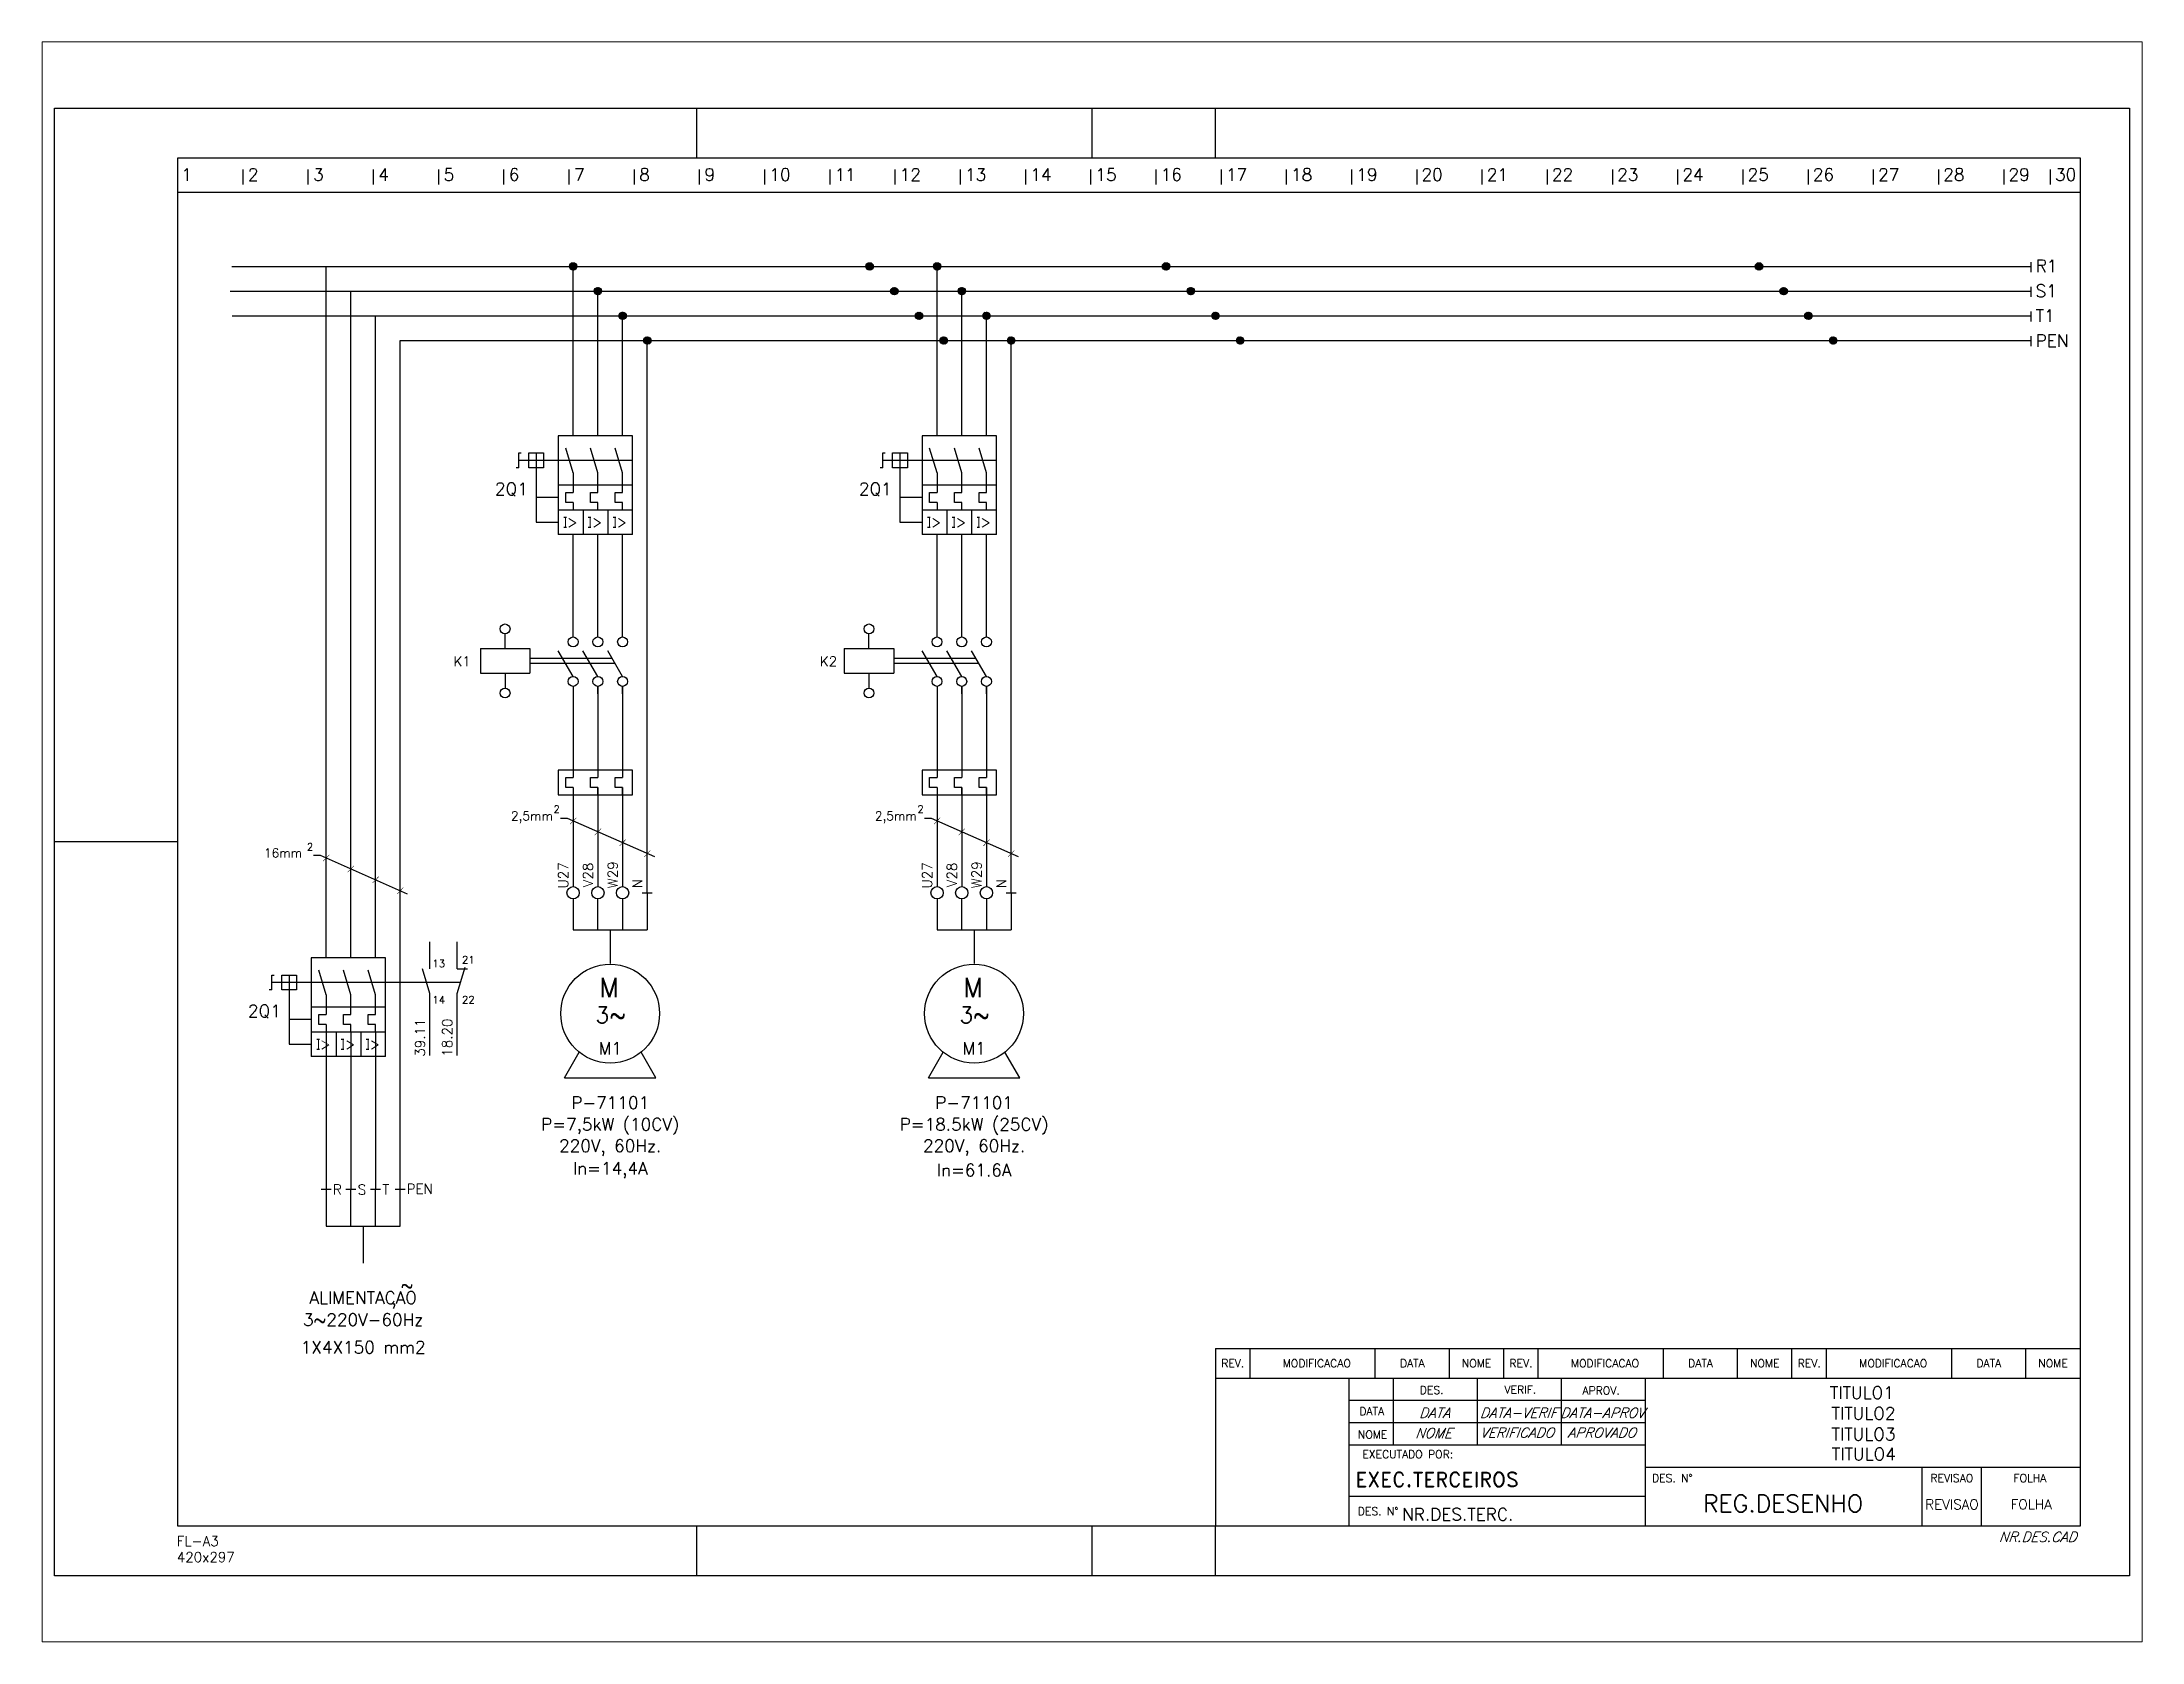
# Paper-space layout 'Layout1' of a CAD drawing. Extents: x 1.05 to 9.45, y 0.8 to 7.2.
# The model-space entities are those that its viewports show. They can reach past a viewport. Long polylines and large blocks are cut down to what shows.
import ezdxf
from ezdxf.enums import TextEntityAlignment as Align

# ---------------------------------------------------------------- set-up
doc = ezdxf.new("R2010")
doc.units = 0
doc.header["$MEASUREMENT"] = 0
for name, pattern in [('HIDDEN', [0.375, 0.25, -0.125]), ('HIDDEN1', [2, 1, -1]), ('HIDDEN2', [4, 3, -1])]:
    doc.linetypes.add(name, pattern=pattern)
doc.layers.get('0').update_dxf_attribs({"color": 1, "linetype": 'CONTINUOUS'})
for name, color, linetype in [('BORNES', 1, 'CONTINUOUS'), ('CARIMBO', 7, 'CONTINUOUS'), ('CON', 1, 'CONTINUOUS'), ('DES', 7, 'CONTINUOUS'), ('FORCA', 1, 'CONTINUOUS'), ('GERAL', 1, 'CONTINUOUS'), ('HACHURA', 5, 'CONTINUOUS'), ('HIDDEN1', 3, 'HIDDEN1'), ('SIM', 1, 'CONTINUOUS'), ('TEXTO', 6, 'CONTINUOUS'), ('WIDTH', 4, 'CONTINUOUS')]:
    doc.layers.add(name, color=color, linetype=linetype)
doc.styles.add('ROMAND', font='romand')
doc.styles.add('ROMANS', font='romans')

# ---------------------------------------------------------------- blocks, each defined once
blk = doc.blocks.new('*X14')
at = {"color": 0}
for p, q in [((55.16, -82.02), (55.88, -81.3)), ((55.17, -82.19), (56.04, -81.31)), ((55.2, -81.81), (55.66, -81.34)), ((55.21, -82.32), (56.18, -81.35)), ((55.27, -82.44), (56.3, -81.41)), ((55.34, -82.54), (56.4, -81.49)), ((55.43, -82.63), (56.49, -81.58)), ((55.54, -82.7), (56.56, -81.68)), ((55.66, -82.76), (56.61, -81.8)), ((55.8, -82.79), (56.65, -81.94)), ((55.97, -82.8), (56.65, -82.12)), ((56.21, -82.73), (56.59, -82.36))]:
    blk.add_line(p, q, dxfattribs=at)
blk = doc.blocks.new('CE')
at = {"layer": 'SIM'}
blk.add_circle((0, 0), 0.75, dxfattribs=at)
blk.add_blockref('*X14', (-55.91, 82.05), dxfattribs=at)
blk = doc.blocks.new('CNA')
at = {"layer": 'CON', "color": 4, "linetype": 'Continuous'}
blk.add_line((0, 2.01), (-3.01, 7.19), dxfattribs=at)
at = {"layer": 'CON', "linetype": 'Continuous'}
for centre in [(0, 9), (0, 1)]:
    blk.add_circle(centre, 1, dxfattribs=at)
at = {"color": 6, "style": 'ROMANS'}
for tag, p in [('CONTATO1', (1.46, 8.31)), ('CONTATO2', (1.46, 0.3))]:
    blk.add_attdef(tag, p, '', height=1.5, dxfattribs=at)
blk.add_attdef('POSICAO', text='', height=2, dxfattribs=at).set_placement((-3.19, 4.16), align=Align.RIGHT)
blk = doc.blocks.new('ME')
at = {"layer": 'SIM'}
for p, q in [((-6.9, -22.72), (-3.92, -17.54)), ((11.59, -22.72), (8.6, -17.54)), ((-6.9, -22.72), (11.59, -22.72))]:
    blk.add_line(p, q, dxfattribs=at)
blk.add_circle((2.34, -9.74), 10, dxfattribs=at)
at = {"layer": 'TEXTO', "style": 'ROMANS'}
for tag, p in [('POTENCIA', (2.33, -5.97)), ('TENSAO', (2.1, -10.35)), ('CORRENTE', (2.33, -14.73))]:
    blk.add_attdef(tag, text='', height=2, dxfattribs=at).set_placement(p, align=Align.CENTER)

msp = doc.modelspace()

# ---------------------------------------------------------------- linework, layer by layer
at = {"color": 2}
for p, q in [((400.04, 265.85), (400.04, 263.85)), ((400.04, 260.85), (400.04, 258.85)), ((400.04, 255.85), (400.04, 253.85)), ((400.04, 250.85), (400.04, 248.85))]:
    msp.add_line(p, q, dxfattribs=at)
at = {"color": 3, "linetype": 'HIDDEN2'}
for p, q in [((69.99, 70.73), (69.99, 250)), ((119.99, 138.23), (119.99, 250)), ((193.64, 138.23), (193.64, 250)), ((54.99, 78.23), (54.99, 70.73)), ((59.99, 70.73), (59.99, 78.23)), ((64.99, 70.73), (64.99, 78.23)), ((54.99, 70.73), (69.99, 70.73)), ((62.49, 70.73), (62.49, 63.23))]:
    msp.add_line(p, q, dxfattribs=at)
at = {"layer": 'BORNES', "color": 1}
for p, q in [((118.99, 138.23), (120.99, 138.23)), ((192.64, 138.23), (194.64, 138.23))]:
    msp.add_line(p, q, dxfattribs=at)
for centre in [(104.99, 138.23), (109.99, 138.23), (109.99, 138.23), (114.99, 138.23), (114.99, 138.23), (178.64, 138.23), (183.64, 138.23), (183.64, 138.23), (188.64, 138.23), (188.64, 138.23)]:
    msp.add_circle(centre, 1.25, dxfattribs=at)
at = {"layer": 'CARIMBO'}
msp.add_line((25, 280), (410, 280), dxfattribs=at)
at = {"layer": 'CON'}
for p, q in [((86.21, 187.64), (96.21, 187.64)), ((86.21, 187.64), (86.21, 182.64)), ((91.21, 187.64), (91.21, 190.63)), ((96.21, 187.64), (96.21, 182.64)), ((159.86, 187.64), (169.86, 187.64)), ((159.86, 187.64), (159.86, 182.64)), ((164.86, 187.64), (164.86, 190.63)), ((169.86, 187.64), (169.86, 182.64)), ((112.89, 185.63), (96.21, 185.63)), ((113.46, 184.63), (96.21, 184.63)), ((186.54, 185.63), (169.86, 185.63)), ((187.11, 184.63), (169.86, 184.63)), ((86.21, 182.64), (96.21, 182.64)), ((91.21, 182.64), (91.21, 179.65)), ((159.86, 182.64), (169.86, 182.64)), ((164.86, 182.64), (164.86, 179.65))]:
    msp.add_line(p, q, dxfattribs=at)
at = {"layer": 'CON', "color": 4}
for p, q in [((104.99, 182.01), (101.99, 187.19)), ((178.64, 182.01), (175.64, 187.19))]:
    msp.add_line(p, q, dxfattribs=at)
at = {"layer": 'CON'}
for centre in [(91.21, 191.63), (164.86, 191.63), (104.99, 189), (178.64, 189), (91.21, 178.65), (104.99, 181), (164.86, 178.65), (178.64, 181)]:
    msp.add_circle(centre, 1, dxfattribs=at)
at = {"layer": 'DES'}
for p, q in [((0, 0), (0, 297)), ((0, 297), (420, 297)), ((130, 287), (130, 297)), ((210, 287), (210, 297)), ((235, 287), (235, 297)), ((420, 297), (420, 0)), ((35.55, 260), (400, 260)), ((36, 255), (400, 255)), ((25, 148.5), (0, 148.5)), ((55, 110), (55, 78.27)), ((60, 110), (60, 78.27)), ((65, 110), (65, 78.27)), ((242, 40), (242, 46)), ((267.33, 40), (267.33, 46)), ((282.33, 40), (282.33, 46)), ((300.33, 40), (300.33, 46)), ((325.67, 40), (325.67, 46)), ((340.67, 40), (340.67, 46)), ((358.67, 40), (358.67, 46)), ((384, 40), (384, 46)), ((399, 40), (399, 46)), ((271, 26.5), (271, 40)), ((288, 26.5), (288, 40)), ((305, 26.5), (305, 40)), ((262, 35.5), (322, 35.5)), ((262, 31), (322, 31)), ((378, 10), (378, 22)), ((378, 10), (378, 22)), ((130, 0), (130, 10)), ((210, 0), (210, 10)), ((235, 0), (235, 10)), ((420, 0), (0, 0))]:
    msp.add_line(p, q, dxfattribs=at)
at = {"layer": 'DES', "color": 7, "linetype": 'Continuous'}
for p, q in [((38.19, 281.58), (38.19, 284.58)), ((51.39, 281.58), (51.39, 284.58)), ((64.59, 281.58), (64.59, 284.58)), ((77.79, 281.58), (77.79, 284.58)), ((90.99, 281.58), (90.99, 284.58)), ((104.19, 281.58), (104.19, 284.58)), ((117.39, 281.58), (117.39, 284.58)), ((130.59, 281.58), (130.59, 284.58)), ((143.79, 281.58), (143.79, 284.58)), ((156.99, 281.58), (156.99, 284.58)), ((170.19, 281.58), (170.19, 284.58)), ((183.39, 281.58), (183.39, 284.58)), ((196.59, 281.58), (196.59, 284.58)), ((209.79, 281.58), (209.79, 284.58)), ((222.99, 281.58), (222.99, 284.58)), ((236.19, 281.58), (236.19, 284.58)), ((249.39, 281.58), (249.39, 284.58)), ((262.59, 281.58), (262.59, 284.58)), ((275.79, 281.58), (275.79, 284.58)), ((288.99, 281.58), (288.99, 284.58)), ((302.19, 281.58), (302.19, 284.58)), ((315.39, 281.58), (315.39, 284.58)), ((328.59, 281.58), (328.59, 284.58)), ((341.79, 281.58), (341.79, 284.58)), ((354.99, 281.58), (354.99, 284.58)), ((368.19, 281.58), (368.19, 284.58)), ((381.39, 281.58), (381.39, 284.58)), ((394.59, 281.58), (394.59, 284.58)), ((404.01, 281.58), (404.01, 284.58))]:
    msp.add_line(p, q, dxfattribs=at)
at = {"layer": 'DES', "color": 7}
for p, q in [((35.89, 265), (400, 265)), ((54.99, 125.06), (54.99, 265)), ((104.99, 230.73), (104.99, 265)), ((178.64, 230.73), (178.64, 265)), ((59.99, 125.06), (59.99, 260)), ((109.99, 230.73), (109.99, 260)), ((183.64, 230.73), (183.64, 260)), ((64.99, 125.06), (64.99, 255)), ((114.99, 230.73), (114.99, 255)), ((188.64, 230.73), (188.64, 255)), ((104.99, 190), (104.99, 210.73)), ((109.99, 189.99), (109.99, 210.73)), ((114.99, 190.01), (114.99, 210.73)), ((178.64, 190), (178.64, 210.73)), ((183.64, 189.99), (183.64, 210.73)), ((188.64, 190.01), (188.64, 210.73)), ((104.99, 180), (104.99, 161.55)), ((109.99, 180), (109.99, 161.55)), ((114.99, 180), (114.99, 161.55)), ((178.64, 180), (178.64, 161.55)), ((183.64, 180), (183.64, 161.55)), ((188.64, 180), (188.64, 161.55)), ((104.99, 159.55), (104.99, 139.48)), ((109.99, 159.55), (109.99, 139.48)), ((114.99, 159.55), (114.99, 139.48)), ((178.64, 159.55), (178.64, 139.48)), ((183.64, 159.55), (183.64, 139.48)), ((188.64, 159.55), (188.64, 139.48)), ((54.99, 119.99), (54.99, 120.06)), ((59.99, 120), (59.99, 120.06)), ((64.99, 120), (64.99, 120.06)), ((53.99, 78.23), (55.99, 78.23)), ((58.99, 78.23), (60.99, 78.23)), ((63.99, 78.23), (65.99, 78.23)), ((68.99, 78.23), (70.99, 78.23))]:
    msp.add_line(p, q, dxfattribs=at)
at = {"layer": 'DES', "color": 1}
for p, q in [((116.99, 230.73), (101.99, 230.73)), ((101.99, 230.73), (101.99, 210.73)), ((116.99, 210.73), (116.99, 230.73)), ((190.64, 230.73), (175.64, 230.73)), ((175.64, 230.73), (175.64, 210.73)), ((190.64, 210.73), (190.64, 230.73)), ((93.99, 224.23), (93.99, 227.23)), ((93.99, 227.23), (94.49, 227.23)), ((95.99, 225.73), (93.99, 225.73)), ((95.99, 224.23), (95.99, 227.23)), ((95.99, 227.23), (98.99, 227.23)), ((98.99, 225.73), (95.99, 225.73)), ((97.49, 227.23), (97.49, 224.23)), ((98.99, 227.23), (98.99, 224.23)), ((167.64, 224.23), (167.64, 227.23)), ((167.64, 227.23), (168.14, 227.23)), ((169.64, 225.73), (167.64, 225.73)), ((169.64, 224.23), (169.64, 227.23)), ((169.64, 227.23), (172.64, 227.23)), ((172.64, 225.73), (169.64, 225.73)), ((171.14, 227.23), (171.14, 224.23)), ((172.64, 227.23), (172.64, 224.23)), ((93.99, 224.23), (93.49, 224.23)), ((98.99, 224.23), (95.99, 224.23)), ((104.99, 223.23), (104.99, 219.23)), ((109.99, 219.23), (109.99, 223.23)), ((114.99, 219.23), (114.99, 223.23)), ((167.64, 224.23), (167.14, 224.23)), ((172.64, 224.23), (169.64, 224.23)), ((178.64, 223.23), (178.64, 219.23)), ((183.64, 219.23), (183.64, 223.23)), ((188.64, 219.23), (188.64, 223.23)), ((116.99, 220.73), (101.99, 220.73)), ((103.49, 219.23), (104.99, 219.23)), ((103.49, 217.23), (103.49, 219.23)), ((104.99, 217.23), (103.49, 217.23)), ((104.99, 217.23), (104.99, 215.73)), ((108.49, 217.23), (108.49, 219.23)), ((108.49, 219.23), (109.99, 219.23)), ((109.99, 217.23), (108.49, 217.23)), ((109.99, 215.73), (109.99, 217.23)), ((113.49, 217.23), (113.49, 219.23)), ((113.49, 219.23), (114.99, 219.23)), ((114.99, 217.23), (113.49, 217.23)), ((114.99, 215.73), (114.99, 217.23)), ((190.64, 220.73), (175.64, 220.73)), ((177.14, 219.23), (178.64, 219.23)), ((177.14, 217.23), (177.14, 219.23)), ((178.64, 217.23), (177.14, 217.23)), ((178.64, 217.23), (178.64, 215.73)), ((182.14, 217.23), (182.14, 219.23)), ((182.14, 219.23), (183.64, 219.23)), ((183.64, 217.23), (182.14, 217.23)), ((183.64, 215.73), (183.64, 217.23)), ((187.14, 217.23), (187.14, 219.23)), ((187.14, 219.23), (188.64, 219.23)), ((188.64, 217.23), (187.14, 217.23)), ((188.64, 215.73), (188.64, 217.23)), ((101.99, 215.73), (116.99, 215.73)), ((103.08, 214.24), (103.62, 214.24)), ((106.99, 215.73), (106.99, 210.73)), ((108.06, 214.24), (108.6, 214.24)), ((111.99, 215.73), (111.99, 210.73)), ((113.09, 214.24), (113.61, 214.24)), ((175.64, 215.73), (190.64, 215.73)), ((176.73, 214.24), (177.27, 214.24)), ((180.64, 215.73), (180.64, 210.73)), ((181.71, 214.24), (182.25, 214.24)), ((185.64, 215.73), (185.64, 210.73)), ((186.74, 214.24), (187.26, 214.24)), ((116.99, 210.73), (101.99, 210.73)), ((103.08, 212.22), (103.62, 212.22)), ((108.06, 212.22), (108.6, 212.22)), ((113.09, 212.22), (113.61, 212.22)), ((190.64, 210.73), (175.64, 210.73)), ((176.73, 212.22), (177.27, 212.22)), ((181.71, 212.22), (182.25, 212.22)), ((186.74, 212.22), (187.26, 212.22)), ((104.99, 180), (104.99, 178.5)), ((109.99, 178.5), (109.99, 180)), ((114.99, 178.5), (114.99, 180)), ((178.64, 180), (178.64, 178.5)), ((183.64, 178.5), (183.64, 180)), ((188.64, 178.5), (188.64, 180)), ((116.99, 163.05), (101.99, 163.05)), ((101.99, 163.05), (101.99, 158.05)), ((103.49, 161.55), (104.99, 161.55)), ((103.49, 159.55), (103.49, 161.55)), ((104.99, 163.05), (104.99, 161.55)), ((108.49, 159.55), (108.49, 161.55)), ((108.49, 161.55), (109.99, 161.55)), ((109.99, 163.05), (109.99, 161.55)), ((113.49, 159.55), (113.49, 161.55)), ((113.49, 161.55), (114.99, 161.55)), ((114.99, 163.05), (114.99, 161.55)), ((116.99, 158.05), (116.99, 163.05)), ((190.64, 163.05), (175.64, 163.05)), ((175.64, 163.05), (175.64, 158.05)), ((177.14, 161.55), (178.64, 161.55)), ((177.14, 159.55), (177.14, 161.55)), ((178.64, 163.05), (178.64, 161.55)), ((182.14, 159.55), (182.14, 161.55)), ((182.14, 161.55), (183.64, 161.55)), ((183.64, 163.05), (183.64, 161.55)), ((187.14, 159.55), (187.14, 161.55)), ((187.14, 161.55), (188.64, 161.55)), ((188.64, 163.05), (188.64, 161.55)), ((190.64, 158.05), (190.64, 163.05)), ((101.99, 158.05), (116.99, 158.05)), ((104.99, 159.55), (103.49, 159.55)), ((104.99, 159.55), (104.99, 158.05)), ((109.99, 159.55), (108.49, 159.55)), ((109.99, 158.05), (109.99, 159.55)), ((114.99, 159.55), (113.49, 159.55)), ((114.99, 158.05), (114.99, 159.55)), ((175.64, 158.05), (190.64, 158.05)), ((178.64, 159.55), (177.14, 159.55)), ((178.64, 159.55), (178.64, 158.05)), ((183.64, 159.55), (182.14, 159.55)), ((183.64, 158.05), (183.64, 159.55)), ((188.64, 159.55), (187.14, 159.55)), ((188.64, 158.05), (188.64, 159.55)), ((76, 122.81), (76, 128.31)), ((81.5, 122.81), (81.5, 128.31)), ((67, 125.06), (52, 125.06)), ((52, 125.06), (52, 105.06)), ((67, 105.06), (67, 125.06)), ((44, 118.56), (44, 121.56)), ((44, 121.56), (44.5, 121.56)), ((46, 120.06), (44, 120.06)), ((46, 118.56), (46, 121.56)), ((46, 121.56), (49, 121.56)), ((49, 120.06), (46, 120.06)), ((47.5, 121.56), (47.5, 118.56)), ((49, 121.56), (49, 118.56)), ((81.5, 122.81), (83.61, 122.81)), ((44, 118.56), (43.5, 118.56)), ((49, 118.56), (46, 118.56)), ((67, 115.06), (52, 115.06)), ((55, 117.56), (55, 113.56)), ((60, 113.56), (60, 117.56)), ((65, 113.56), (65, 117.56)), ((76, 105.31), (76, 117.81)), ((81.5, 105.31), (81.5, 117.81)), ((53.5, 113.56), (55, 113.56)), ((53.5, 111.56), (53.5, 113.56)), ((55, 111.56), (53.5, 111.56)), ((55, 111.56), (55, 110.06)), ((58.5, 111.56), (58.5, 113.56)), ((58.5, 113.56), (60, 113.56)), ((60, 111.56), (58.5, 111.56)), ((60, 110.06), (60, 111.56)), ((63.5, 111.56), (63.5, 113.56)), ((63.5, 113.56), (65, 113.56)), ((65, 111.56), (63.5, 111.56)), ((65, 110.06), (65, 111.56)), ((52, 110.06), (67, 110.06)), ((53.08, 108.57), (53.63, 108.57)), ((53.08, 106.55), (53.63, 106.55)), ((57, 110.06), (57, 105.06)), ((58.06, 108.57), (58.61, 108.57)), ((58.06, 106.55), (58.61, 106.55)), ((62, 110.06), (62, 105.06)), ((63.09, 108.57), (63.62, 108.57)), ((63.09, 106.55), (63.62, 106.55)), ((67, 105.06), (52, 105.06))]:
    msp.add_line(p, q, dxfattribs=at)
at = {"layer": 'DES', "color": 1, "linetype": 'HIDDEN'}
for p, q in [((116.99, 225.73), (98.99, 225.73)), ((190.64, 225.73), (172.64, 225.73)), ((97.49, 224.23), (97.49, 213.23)), ((171.14, 224.23), (171.14, 213.23)), ((101.99, 218.23), (97.49, 218.23)), ((175.64, 218.23), (171.14, 218.23)), ((97.49, 213.23), (101.99, 213.23)), ((171.14, 213.23), (175.64, 213.23)), ((82.12, 120.06), (49, 120.06)), ((47.5, 118.56), (47.5, 107.56)), ((52, 112.56), (47.5, 112.56)), ((47.5, 107.56), (52, 107.56))]:
    msp.add_line(p, q, dxfattribs=at)
at = {"layer": 'HACHURA', "color": 5}
for p, q in [((103.87, 153.26), (102.43, 153.26)), ((121.49, 145.47), (103.87, 153.26)), ((177.52, 153.26), (176.08, 153.26)), ((195.14, 145.47), (177.52, 153.26)), ((53.87, 145.76), (52.43, 145.76)), ((71.49, 137.97), (53.87, 145.76))]:
    msp.add_line(p, q, dxfattribs=at)
for points in [[(105.63, 153.41, 0.1, 0.1, 0), (104.36, 152.11, 0.1, 0.1, 0)], [(179.28, 153.41, 0.1, 0.1, 0), (178.01, 152.11, 0.1, 0.1, 0)], [(110.63, 151.2, 0.1, 0.1, 0), (109.36, 149.9, 0.1, 0.1, 0)], [(115.63, 148.99, 0.1, 0.1, 0), (114.36, 147.69, 0.1, 0.1, 0)], [(184.28, 151.2, 0.1, 0.1, 0), (183.01, 149.9, 0.1, 0.1, 0)], [(189.28, 148.99, 0.1, 0.1, 0), (188.01, 147.69, 0.1, 0.1, 0)], [(55.63, 145.91, 0.1, 0.1, 0), (54.36, 144.61, 0.1, 0.1, 0)], [(120.63, 146.78, 0.1, 0.1, 0), (119.36, 145.48, 0.1, 0.1, 0)], [(194.28, 146.78, 0.1, 0.1, 0), (193.01, 145.48, 0.1, 0.1, 0)], [(60.63, 143.7, 0.1, 0.1, 0), (59.36, 142.4, 0.1, 0.1, 0)], [(65.63, 141.49, 0.1, 0.1, 0), (64.36, 140.19, 0.1, 0.1, 0)], [(70.63, 139.28, 0.1, 0.1, 0), (69.36, 137.98, 0.1, 0.1, 0)]]:
    msp.add_lwpolyline(points, format="xyseb", dxfattribs=at)
at = {"layer": 'HIDDEN1', "color": 3, "linetype": 'HIDDEN2'}
for p, q in [((69.99, 250), (400, 250)), ((104.99, 136.98), (104.99, 130.73)), ((109.99, 130.73), (109.99, 136.98)), ((114.99, 136.98), (114.99, 130.73)), ((119.99, 138.23), (119.99, 130.73)), ((178.64, 136.98), (178.64, 130.73)), ((183.64, 130.73), (183.64, 136.98)), ((188.64, 136.98), (188.64, 130.73)), ((193.64, 138.23), (193.64, 130.73)), ((104.99, 130.73), (119.99, 130.73)), ((112.49, 130.73), (112.49, 123.93)), ((178.64, 130.73), (193.64, 130.73)), ((186.14, 130.73), (186.14, 123.93))]:
    msp.add_line(p, q, dxfattribs=at)
at = {"layer": 'WIDTH'}
for p, q in [((25, 287), (410, 287)), ((25, 10), (25, 287)), ((410, 287), (410, 10)), ((235, 46), (235, 10)), ((410, 10), (25, 10))]:
    msp.add_line(p, q, dxfattribs=at)
at = {"layer": 'WIDTH', "color": 4}
for p, q in [((104.99, 223.23), (103.49, 228.23)), ((109.99, 223.23), (108.49, 228.23)), ((114.99, 223.23), (113.49, 228.23)), ((178.64, 223.23), (177.14, 228.23)), ((183.64, 223.23), (182.14, 228.23)), ((188.64, 223.23), (187.14, 228.23)), ((55, 117.56), (53.5, 122.56)), ((60, 117.56), (58.5, 122.56)), ((65, 117.56), (63.5, 122.56)), ((76, 117.81), (74.5, 122.81)), ((81.5, 117.81), (83.11, 123.19)), ((235, 46), (410, 46)), ((293.33, 40), (293.33, 46)), ((351.67, 40), (351.67, 46)), ((235, 40), (410, 40)), ((262, 40), (262, 10)), ((322, 10), (322, 40)), ((262, 26.5), (322, 26.5)), ((322, 22), (410, 22)), ((390, 10), (390, 22)), ((262, 16.1), (322, 16.1))]:
    msp.add_line(p, q, dxfattribs=at)

# ---------------------------------------------------------------- block references
at = {"layer": 'CON'}
for p in [(109.99, 180), (114.99, 180), (183.64, 180), (188.64, 180)]:
    msp.add_blockref('CNA', p, dxfattribs=at)
at = {"layer": 'FORCA'}
for p in [(110.14, 123.51), (183.79, 123.51)]:
    msp.add_blockref('ME', p, dxfattribs=at)
at = {"layer": 'GERAL'}
for p in [(105, 265), (164.99, 265), (178.65, 265), (224.99, 265), (344.99, 265), (110, 260), (169.99, 260), (183.65, 260), (229.99, 260), (349.99, 260), (115, 255), (174.99, 255), (188.65, 255), (234.99, 255), (354.99, 255), (120, 250), (179.99, 250), (193.65, 250), (239.99, 250), (359.99, 250)]:
    msp.add_blockref('CE', p, dxfattribs=at)

# ---------------------------------------------------------------- texts
at = {"layer": 'CARIMBO', "color": 1, "style": 'ROMANS'}
for tag, p in [('TITULO1', (365.8, 35.8)), ('TITULO2', (366.14, 31.63)), ('TITULO3', (366.14, 27.4)), ('TITULO4', (366.2, 23.39))]:
    msp.add_attdef(tag, text='', height=2.5, dxfattribs=at).set_placement(p, align=Align.CENTER)
at = {"layer": 'DES', "color": 1, "style": 'ROMANS'}
for p in [(104.49, 213.23), (109.49, 213.23), (114.49, 213.23), (178.14, 213.23), (183.14, 213.23), (188.14, 213.23), (54.5, 107.56), (59.5, 107.56), (64.5, 107.56)]:
    msp.add_text('I>', height=2, dxfattribs=at).set_placement(p, align=Align.MIDDLE)
at = {"layer": 'TEXTO', "color": 6, "linetype": 'Continuous', "style": 'ROMANS'}
for s, p in [('1', (26.74, 283.58)), ('2', (40.24, 283.58)), ('3', (53.44, 283.58)), ('4', (66.64, 283.58)), ('5', (79.84, 283.58)), ('6', (93.04, 283.58)), ('7', (106.24, 283.58)), ('8', (119.44, 283.58)), ('9', (132.64, 283.58)), ('10', (146.84, 283.58)), ('11', (160.04, 283.58)), ('12', (173.24, 283.58)), ('13', (186.44, 283.58)), ('14', (199.64, 283.58)), ('15', (212.84, 283.58)), ('16', (226.04, 283.58)), ('17', (239.24, 283.58)), ('18', (252.44, 283.58)), ('19', (265.64, 283.58)), ('20', (278.84, 283.58)), ('21', (292.04, 283.58)), ('22', (305.24, 283.58)), ('23', (318.44, 283.58)), ('24', (331.64, 283.58)), ('25', (344.84, 283.58)), ('26', (358.04, 283.58)), ('27', (371.24, 283.58)), ('28', (384.44, 283.58)), ('29', (397.64, 283.58)), ('30', (407.06, 283.58))]:
    msp.add_text(s, height=2.5, dxfattribs=at).set_placement(p, align=Align.MIDDLE)
at = {"layer": 'TEXTO', "color": 6, "style": 'ROMANS'}
for s, height, p in [('R1', 2.5, (400.99, 263.85)), ('S1', 2.5, (400.99, 258.8)), ('T1', 2.5, (400.99, 253.75)), ('PEN', 2.5, (400.99, 248.7)), ('2Q1', 2.5, (89.17, 218.72)), ('2Q1', 2.5, (162.82, 218.72)), ('K1', 2, (80.75, 184.06)), ('K2', 2, (154.9, 184.06)), ('2,5mm', 1.8, (92.41, 152.88)), ('2', 1.5, (101, 154.39)), ('2,5mm', 1.8, (166.06, 152.88)), ('2', 1.5, (174.66, 154.39)), ('16mm', 1.8, (42.41, 145.38)), ('2', 1.5, (51.1, 146.78)), ('13', 1.5, (76.5, 123.14)), ('21', 1.5, (82.5, 123.91)), ('M', 3.9, (110.25, 117.08)), ('M', 3.9, (183.9, 117.08)), ('2Q1', 2.5, (39.18, 113.05)), ('14', 1.5, (76.5, 115.81)), ('22', 1.5, (82.5, 115.81)), ('3~', 3.25, (109.52, 111.86)), ('3~', 3.25, (183.17, 111.86)), ('R', 2, (56.38, 77.16)), ('S', 2, (61.38, 77.16)), ('T', 2, (66.38, 77.16)), ('PEN', 2, (71.29, 77.29)), ('~', 2.5, (70.11, 57.54)), (',', 2.5, (68.16, 54.87))]:
    msp.add_text(s, height=height, dxfattribs=at).set_placement(p)
at = {"layer": 'TEXTO', "color": 6, "linetype": 'Continuous', "style": 'ROMANS'}
for s, p in [('U27', (103.99, 139.08)), ('V28', (108.99, 139.35)), ('W29', (113.99, 139.12)), ('N', (118.99, 139.12)), ('U27', (177.64, 139.08)), ('V28', (182.64, 139.35)), ('W29', (187.64, 139.12)), ('N', (192.64, 139.12))]:
    msp.add_text(s, height=2, rotation=90, dxfattribs=at).set_placement(p)
at = {"layer": 'TEXTO', "color": 6, "style": 'ROMANS'}
for s, p in [('39.11', (75, 105.05)), ('18.20', (80.5, 105.05))]:
    msp.add_text(s, height=2, rotation=90, dxfattribs=at).set_placement(p)
for s, p in [('M1', (112.49, 106.73)), ('M1', (186.14, 106.73)), ('P-71101', (112.49, 95.73)), ('P-71101', (186.14, 95.73)), ('P=7,5kW (10CV)', (112.49, 91.18)), ('P=18.5kW (25CV)', (186.14, 91.18)), ('220V, 60Hz.', (112.49, 86.64)), ('220V, 60Hz.', (186.14, 86.64)), ('In=14,4A', (112.49, 82.09)), ('In=61.6A', (186.14, 82.09)), ('ALIMENTACAO', (62.49, 56.27)), ('3~220V-60Hz', (62.49, 51.82)), ('1X4X150 mm2', (62.49, 46.25))]:
    msp.add_text(s, height=2.5, dxfattribs=at).set_placement(p, align=Align.MIDDLE)
at = {"layer": 'TEXTO', "style": 'ROMANS'}
for s, p in [('REV.', (238.5, 43)), ('MODIFICACAO', (255.5, 43)), ('DATA', (274.83, 43)), ('NOME', (287.83, 43)), ('REV.', (296.83, 43)), ('MODIFICACAO', (313.83, 43)), ('DATA', (333.17, 43)), ('NOME', (346.17, 43)), ('REV.', (355.17, 43)), ('MODIFICACAO', (372.17, 43)), ('DATA', (391.5, 43)), ('NOME', (404.5, 43)), ('DES.', (278.75, 37.58)), ('VERIF.', (296.71, 37.66)), ('APROV.', (313.05, 37.48)), ('DATA', (266.62, 33.29)), ('NOME', (266.79, 28.58)), ('EXECUTADO POR:', (273.91, 24.59)), ('DES. N%%D', (327.46, 19.75)), ('REVISAO', (384.03, 19.75)), ('FOLHA', (399.83, 19.75)), ('DES. N%%D', (267.91, 13.06))]:
    msp.add_text(s, height=1.6, dxfattribs=at).set_placement(p, align=Align.MIDDLE)
for s, p in [('420x297', (24.77, 2.77)), ('FL-A3', (24.77, 6))]:
    msp.add_text(s, height=2, dxfattribs=at).set_placement(p)
at = {"layer": 'TEXTO', "style": 'ROMANS', "oblique": 20}
for tag, p in [('NOME', (279.13, 27.86)), ('DATA', (279.31, 31.97)), ('DATA-VERIF', (296.33, 31.97)), ('VERIFICADO', (295.99, 27.96)), ('DATA-APROV', (313.28, 31.97)), ('APROVADO', (313.15, 27.96))]:
    msp.add_attdef(tag, text='', height=2, dxfattribs=at).set_placement(p, align=Align.CENTER)
at = {"layer": 'TEXTO', "color": 4, "style": 'ROMAND'}
msp.add_attdef('EXEC.TERCEIROS', (263.3, 17.97), '', height=3, dxfattribs=at)
at = {"layer": 'TEXTO', "color": 1, "style": 'ROMANS'}
msp.add_attdef('NR.DES.TERC.', (272.77, 11.17), '', height=2.5, dxfattribs=at)
at = {"layer": 'TEXTO', "color": 4, "style": 'ROMANS'}
msp.add_attdef('REG.DESENHO', text='', height=3.5, dxfattribs=at).set_placement((349.88, 14.62), align=Align.MIDDLE)
at = {"layer": 'TEXTO', "style": 'ROMANS'}
for tag, p in [('REVISAO', (384.05, 13.43)), ('FOLHA', (400.1, 13.44))]:
    msp.add_attdef(tag, text='', height=2, dxfattribs=at).set_placement(p, align=Align.CENTER)
at = {"layer": 'TEXTO', "style": 'ROMANS', "oblique": 20}
msp.add_attdef('NR.DES.CAD', text='', height=2, dxfattribs=at).set_placement((409.23, 6.86), align=Align.RIGHT)

psp = doc.layouts.get("Layout1")

# ---------------------------------------------------------------- viewports
at = {"layer": 'DES'}
psp.add_viewport(center=(5.25, 4), size=(8.4, 6.4), view_center_point=(210, 148.5), view_height=323.824697, dxfattribs=at)

doc.saveas('drawing.dxf')
